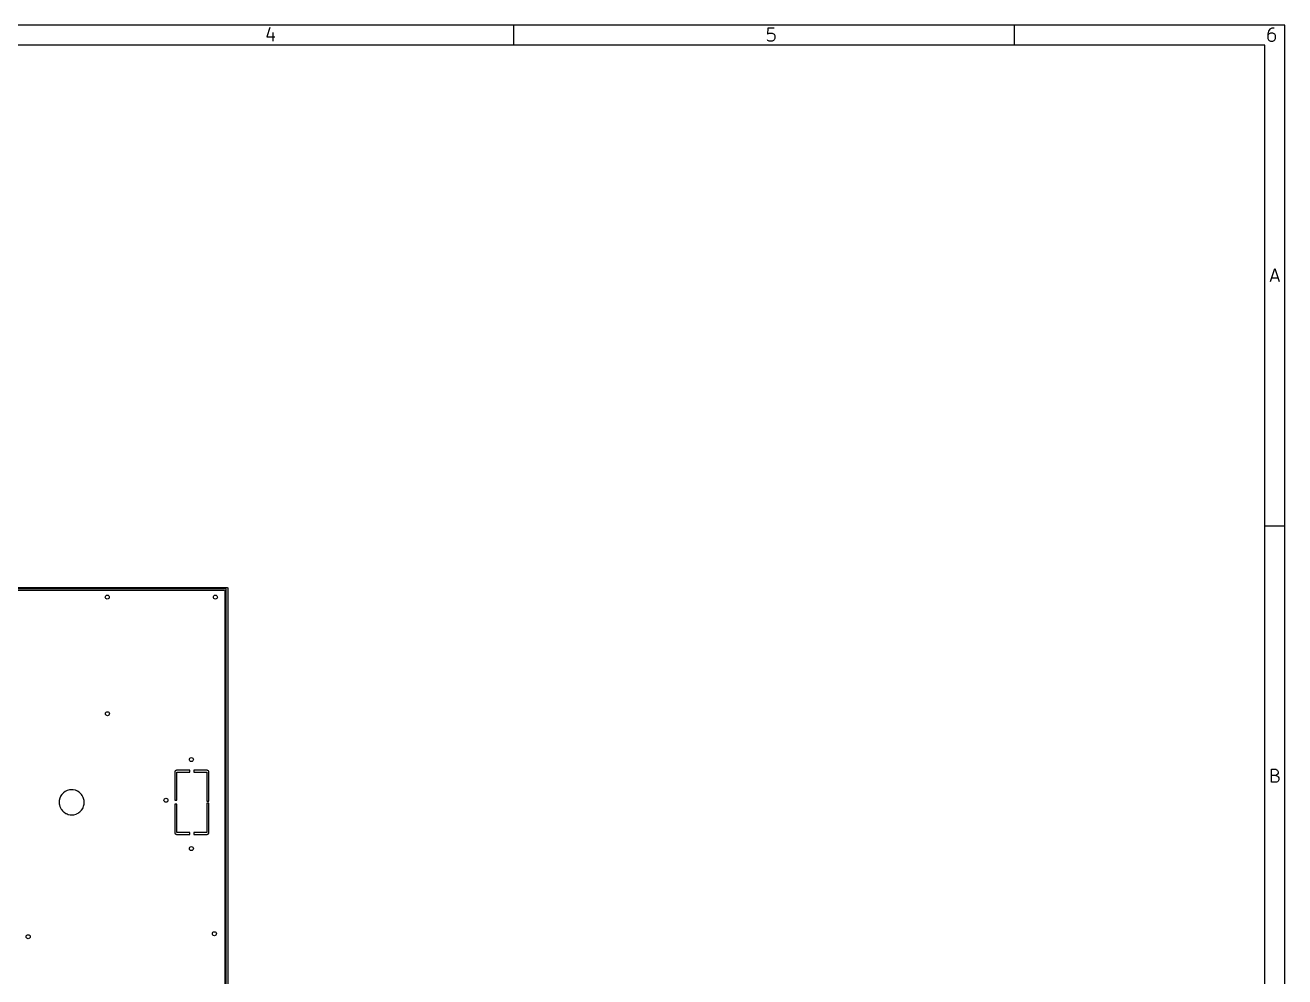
# Model space of a CAD drawing. Extents: x 0.4 to 11.3, y -7.9 to -0.4.
# Drawn here: x 6.347 to 11.299, y -4.134 to -0.394 of the extents above; entities that cross this region are included whole.
import ezdxf

# ---------------------------------------------------------------- set-up
doc = ezdxf.new("R2010")
doc.units = 0
doc.header["$MEASUREMENT"] = 0
doc.layers.add('BLACK', color=7, linetype='CONTINUOUS')

msp = doc.modelspace()

# ---------------------------------------------------------------- linework, layer by layer
at = {"layer": 'BLACK', "linetype": 'CONTINUOUS'}
for p, q in [((11.2993, -0.3937), (0.3937, -0.3937)), ((8.26772, -0.47244), (8.26772, -0.3937)), ((10.2362, -0.47244), (10.2362, -0.3937)), ((11.2993, -7.8743), (11.2993, -0.3937)), ((7.30835, -0.40261), (7.29617, -0.43916)), ((7.29617, -0.43916), (7.32785, -0.43916)), ((7.32054, -0.4221), (7.32054, -0.45622)), ((9.26711, -0.40504), (9.26467, -0.42941)), ((9.26467, -0.42941), (9.26711, -0.42698)), ((9.29148, -0.40504), (9.26711, -0.40504)), ((9.26711, -0.42698), (9.27198, -0.42454)), ((9.27198, -0.42454), (9.28417, -0.42454)), ((9.28417, -0.42454), (9.28904, -0.42698)), ((9.28904, -0.42698), (9.29148, -0.42941)), ((9.29148, -0.42941), (9.29392, -0.43429)), ((9.29392, -0.43429), (9.29392, -0.44648)), ((11.2356, -0.41723), (11.2332, -0.42698)), ((11.2332, -0.42698), (11.2332, -0.44648)), ((11.2356, -0.42941), (11.2332, -0.43429)), ((11.2405, -0.40992), (11.2356, -0.41723)), ((11.238, -0.42698), (11.2356, -0.42941)), ((11.2429, -0.42454), (11.238, -0.42698)), ((11.2429, -0.40748), (11.2405, -0.40992)), ((11.2478, -0.40504), (11.2429, -0.40748)), ((11.2527, -0.42454), (11.2429, -0.42454)), ((11.2575, -0.40504), (11.2478, -0.40504)), ((11.2575, -0.42698), (11.2527, -0.42454)), ((11.26, -0.42941), (11.2575, -0.42698)), ((11.2624, -0.43429), (11.26, -0.42941)), ((11.2624, -0.44648), (11.2624, -0.43429)), ((11.2206, -0.47244), (0.47244, -0.47244)), ((9.26711, -0.45379), (9.26467, -0.45135)), ((9.27198, -0.45622), (9.26711, -0.45379)), ((9.28417, -0.45622), (9.27198, -0.45622)), ((9.28904, -0.45379), (9.28417, -0.45622)), ((9.29148, -0.45135), (9.28904, -0.45379)), ((9.29392, -0.44648), (9.29148, -0.45135)), ((11.2206, -7.79556), (11.2206, -0.47244)), ((11.2332, -0.44648), (11.2356, -0.45135)), ((11.2356, -0.45135), (11.238, -0.45379)), ((11.238, -0.45379), (11.2429, -0.45622)), ((11.2429, -0.45622), (11.2527, -0.45622)), ((11.2527, -0.45622), (11.2575, -0.45379)), ((11.2575, -0.45379), (11.26, -0.45135)), ((11.26, -0.45135), (11.2624, -0.44648)), ((11.2429, -1.40111), (11.2599, -1.34993)), ((11.2477, -1.38648), (11.2721, -1.38648)), ((11.2599, -1.34993), (11.277, -1.40111)), ((11.2993, -2.3622), (11.2206, -2.3622)), ((3.61811, -2.60335), (7.14, -2.60335)), ((7.13705, -2.60925), (3.62107, -2.60925)), ((3.62992, -2.61419), (7.12821, -2.61419)), ((7.12821, -2.61419), (7.1305, -2.61494)), ((7.1305, -2.61494), (7.13192, -2.61689)), ((7.13192, -2.61689), (7.13211, -2.61809)), ((7.13211, -2.61809), (7.13211, -5.42821)), ((7.13705, -5.43705), (7.13705, -2.60925)), ((7.14, -2.60335), (7.14038, -2.60341)), ((7.14038, -2.60341), (7.14051, -2.60339)), ((7.14051, -2.60339), (7.14063, -2.60346)), ((7.14063, -2.60346), (7.14101, -2.60352)), ((7.14101, -2.60352), (7.1416, -2.60402)), ((7.1416, -2.60402), (7.14226, -2.6044)), ((7.14226, -2.6044), (7.14235, -2.60465)), ((7.14235, -2.60465), (7.14256, -2.60482)), ((7.14256, -2.60482), (7.14269, -2.60558)), ((7.14269, -2.60558), (7.14295, -2.6063)), ((7.14295, -2.6063), (7.14295, -5.44)), ((6.93484, -3.32912), (6.9348, -3.32949)), ((6.9348, -3.32949), (6.9348, -3.44031)), ((6.93519, -3.32738), (6.93484, -3.32912)), ((6.93547, -3.32669), (6.93519, -3.32738)), ((6.93679, -3.32472), (6.93547, -3.32669)), ((6.93732, -3.32419), (6.93679, -3.32472)), ((6.93929, -3.32287), (6.93732, -3.32419)), ((6.93998, -3.32259), (6.93929, -3.32287)), ((6.94171, -3.32224), (6.93998, -3.32259)), ((6.94209, -3.3222), (6.94171, -3.32224)), ((6.99386, -3.3222), (6.94209, -3.3222)), ((6.94268, -3.44031), (6.94268, -3.33008)), ((6.94268, -3.33008), (6.99386, -3.33008)), ((6.99386, -3.33008), (6.99386, -3.3222)), ((7.00961, -3.3222), (7.00961, -3.33008)), ((7.06137, -3.3222), (7.00961, -3.3222)), ((7.00961, -3.33008), (7.06079, -3.33008)), ((7.06079, -3.33008), (7.06079, -3.44425)), ((7.06175, -3.32224), (7.06137, -3.3222)), ((7.06348, -3.32259), (7.06175, -3.32224)), ((7.06418, -3.32287), (7.06348, -3.32259)), ((7.06614, -3.32419), (7.06418, -3.32287)), ((7.06668, -3.32472), (7.06614, -3.32419)), ((7.06799, -3.32669), (7.06668, -3.32472)), ((7.06828, -3.32738), (7.06799, -3.32669)), ((7.06862, -3.32912), (7.06828, -3.32738)), ((7.06866, -3.32949), (7.06862, -3.32912)), ((7.06866, -3.44393), (7.06866, -3.32949)), ((11.2465, -3.36961), (11.2465, -3.31843)), ((11.2465, -3.31843), (11.2636, -3.31843)), ((11.2636, -3.3428), (11.2465, -3.3428)), ((11.2636, -3.31843), (11.2685, -3.32087)), ((11.2685, -3.34036), (11.2636, -3.3428)), ((11.2636, -3.3428), (11.2709, -3.34524)), ((11.2709, -3.36717), (11.266, -3.36961)), ((11.2685, -3.32087), (11.2709, -3.3233)), ((11.2709, -3.33793), (11.2685, -3.34036)), ((11.2709, -3.3233), (11.2733, -3.32818)), ((11.2733, -3.33305), (11.2709, -3.33793)), ((11.2709, -3.34524), (11.2733, -3.34768)), ((11.2733, -3.36474), (11.2709, -3.36717)), ((11.2733, -3.32818), (11.2733, -3.33305)), ((11.2733, -3.34768), (11.2758, -3.35255)), ((11.2758, -3.35986), (11.2733, -3.36474)), ((11.2758, -3.35255), (11.2758, -3.35986)), ((6.49088, -3.41708), (6.48597, -3.42438)), ((6.49138, -3.41656), (6.49088, -3.41708)), ((6.49687, -3.41089), (6.49138, -3.41656)), ((6.49699, -3.41077), (6.49687, -3.41089)), ((6.49687, -3.41089), (6.49687, -3.41089)), ((6.50413, -3.40564), (6.49699, -3.41077)), ((6.50429, -3.40557), (6.50413, -3.40564)), ((6.5119, -3.40193), (6.50429, -3.40557)), ((6.50429, -3.40557), (6.50429, -3.40557)), ((6.51206, -3.40186), (6.5119, -3.40193)), ((6.5119, -3.40193), (6.5119, -3.40193)), ((6.51223, -3.40181), (6.51206, -3.40186)), ((6.52037, -3.39958), (6.51223, -3.40181)), ((6.52054, -3.39954), (6.52037, -3.39958)), ((6.52037, -3.39958), (6.52037, -3.39958)), ((6.52071, -3.39952), (6.52054, -3.39954)), ((6.52698, -3.39896), (6.52071, -3.39952)), ((6.52071, -3.39952), (6.52071, -3.39952)), ((6.52706, -3.39896), (6.52698, -3.39896)), ((6.52698, -3.39896), (6.52698, -3.39896)), ((6.53274, -3.39896), (6.52706, -3.39896)), ((6.53497, -3.39909), (6.53274, -3.39896)), ((6.54358, -3.40087), (6.53497, -3.39909)), ((6.54389, -3.40099), (6.54358, -3.40087)), ((6.55157, -3.40408), (6.54389, -3.40099)), ((6.55173, -3.40415), (6.55157, -3.40408)), ((6.55157, -3.40408), (6.55157, -3.40408)), ((6.55918, -3.40882), (6.55173, -3.40415)), ((6.56001, -3.40957), (6.55918, -3.40882)), ((6.56555, -3.41461), (6.56001, -3.40957)), ((6.56568, -3.41473), (6.56555, -3.41461)), ((6.56555, -3.41461), (6.56555, -3.41461)), ((6.56748, -3.41708), (6.56568, -3.41473)), ((6.57086, -3.42148), (6.56748, -3.41708)), ((11.266, -3.36961), (11.2465, -3.36961)), ((6.48019, -3.44437), (6.47988, -3.44974)), ((6.47988, -3.44974), (6.47991, -3.44991)), ((6.47991, -3.44991), (6.47991, -3.44991)), ((6.47991, -3.44991), (6.48044, -3.45433)), ((6.48038, -3.44114), (6.48019, -3.44437)), ((6.48039, -3.44097), (6.48038, -3.44114)), ((6.48038, -3.44114), (6.48038, -3.44114)), ((6.48244, -3.43242), (6.48039, -3.44097)), ((6.48044, -3.45433), (6.48094, -3.45847)), ((6.48094, -3.45847), (6.48099, -3.45863)), ((6.48099, -3.45863), (6.48099, -3.45863)), ((6.48099, -3.45863), (6.48264, -3.464)), ((6.48566, -3.42509), (6.48244, -3.43242)), ((6.48264, -3.464), (6.48352, -3.46687)), ((6.48352, -3.46687), (6.4836, -3.46702)), ((6.4859, -3.42453), (6.48566, -3.42509)), ((6.48597, -3.42438), (6.4859, -3.42453)), ((6.4859, -3.42453), (6.4859, -3.42453)), ((6.57103, -3.4217), (6.57086, -3.42148)), ((6.57216, -3.4239), (6.57103, -3.4217)), ((6.57477, -3.42895), (6.57216, -3.4239)), ((6.57396, -3.46892), (6.57614, -3.46396)), ((6.57506, -3.42951), (6.57477, -3.42895)), ((6.57511, -3.42968), (6.57506, -3.42951)), ((6.57757, -3.43769), (6.57511, -3.42968)), ((6.57511, -3.42968), (6.57511, -3.42968)), ((6.57614, -3.46396), (6.57819, -3.45541)), ((6.57764, -3.43791), (6.57757, -3.43769)), ((6.57784, -3.43959), (6.57764, -3.43791)), ((6.57833, -3.44363), (6.57784, -3.43959)), ((6.57819, -3.45541), (6.5782, -3.45523)), ((6.5782, -3.45523), (6.57861, -3.44825)), ((6.57867, -3.44642), (6.57833, -3.44363)), ((6.57861, -3.44825), (6.5787, -3.44664)), ((6.5787, -3.44664), (6.57867, -3.44642)), ((6.9348, -3.44031), (6.94268, -3.44031)), ((6.94268, -3.45606), (6.9348, -3.45606)), ((6.9348, -3.45606), (6.9348, -3.56688)), ((6.94268, -3.5663), (6.94268, -3.45606)), ((7.06079, -3.44425), (7.06804, -3.44425)), ((7.06079, -3.45213), (7.06079, -3.5663)), ((7.06834, -3.45213), (7.06079, -3.45213)), ((7.06804, -3.44425), (7.06854, -3.44409)), ((7.0685, -3.45224), (7.06834, -3.45213)), ((7.06866, -3.45274), (7.0685, -3.45224)), ((7.06854, -3.44409), (7.06866, -3.44393)), ((7.06866, -3.56688), (7.06866, -3.45274)), ((6.4836, -3.46702), (6.4836, -3.46702)), ((6.4836, -3.46702), (6.48404, -3.46787)), ((6.48404, -3.46787), (6.48756, -3.47468)), ((6.48756, -3.47468), (6.48766, -3.47481)), ((6.48766, -3.47481), (6.48766, -3.47481)), ((6.48766, -3.47481), (6.48937, -3.47704)), ((6.48937, -3.47704), (6.49291, -3.48165)), ((6.49291, -3.48165), (6.49303, -3.48176)), ((6.49303, -3.48176), (6.49303, -3.48176)), ((6.49303, -3.48176), (6.49715, -3.48551)), ((6.49715, -3.48551), (6.49941, -3.48756)), ((6.49941, -3.48756), (6.50685, -3.49223)), ((6.50685, -3.49223), (6.50701, -3.4923)), ((6.50701, -3.4923), (6.50701, -3.4923)), ((6.50701, -3.4923), (6.51145, -3.49408)), ((6.51145, -3.49408), (6.515, -3.49551)), ((6.515, -3.49551), (6.52361, -3.49729)), ((6.52361, -3.49729), (6.52584, -3.49742)), ((6.52584, -3.49742), (6.53152, -3.49742)), ((6.53152, -3.49742), (6.53161, -3.49741)), ((6.53161, -3.49741), (6.53787, -3.49685)), ((6.53161, -3.49741), (6.53161, -3.49741)), ((6.53787, -3.49685), (6.53804, -3.49684)), ((6.53787, -3.49685), (6.53787, -3.49685)), ((6.53804, -3.49684), (6.53821, -3.49679)), ((6.53821, -3.49679), (6.54635, -3.49457)), ((6.53821, -3.49679), (6.53821, -3.49679)), ((6.54635, -3.49457), (6.54652, -3.49452)), ((6.54635, -3.49457), (6.54635, -3.49457)), ((6.54652, -3.49452), (6.54785, -3.49389)), ((6.54785, -3.49389), (6.5543, -3.49081)), ((6.5543, -3.49081), (6.55445, -3.49074)), ((6.5543, -3.49081), (6.5543, -3.49081)), ((6.55445, -3.49074), (6.55463, -3.49061)), ((6.55463, -3.49061), (6.55714, -3.4888)), ((6.55714, -3.4888), (6.56159, -3.48561)), ((6.56159, -3.48561), (6.563, -3.48415)), ((6.563, -3.48415), (6.56759, -3.47942)), ((6.56759, -3.47942), (6.56771, -3.4793)), ((6.56771, -3.4793), (6.57261, -3.472)), ((6.57261, -3.472), (6.57268, -3.47184)), ((6.57268, -3.47184), (6.57396, -3.46892)), ((6.9348, -3.56688), (6.93484, -3.56726)), ((6.93484, -3.56726), (6.93519, -3.569)), ((6.93519, -3.569), (6.93547, -3.56969)), ((6.93547, -3.56969), (6.93679, -3.57166)), ((6.93679, -3.57166), (6.93732, -3.57219)), ((6.93732, -3.57219), (6.93929, -3.5735)), ((6.93929, -3.5735), (6.93998, -3.57379)), ((6.93998, -3.57379), (6.94171, -3.57414)), ((6.94171, -3.57414), (6.94209, -3.57417)), ((6.94209, -3.57417), (6.99386, -3.57417)), ((6.99386, -3.5663), (6.94268, -3.5663)), ((6.99386, -3.57417), (6.99386, -3.5663)), ((7.06079, -3.5663), (7.00961, -3.5663)), ((7.00961, -3.5663), (7.00961, -3.57417)), ((7.00961, -3.57417), (7.06137, -3.57417)), ((7.06137, -3.57417), (7.06175, -3.57414)), ((7.06175, -3.57414), (7.06348, -3.57379)), ((7.06348, -3.57379), (7.06418, -3.5735)), ((7.06418, -3.5735), (7.06614, -3.57219)), ((7.06614, -3.57219), (7.06668, -3.57166)), ((7.06668, -3.57166), (7.06799, -3.56969)), ((7.06799, -3.56969), (7.06828, -3.569)), ((7.06828, -3.569), (7.06862, -3.56726)), ((7.06862, -3.56726), (7.06866, -3.56688))]:
    msp.add_line(p, q, dxfattribs=at)
at = {"layer": 'BLACK'}
for centre in [(6.66929, -2.64173), (7.09449, -2.64173), (6.67, -3.1), (7, -3.28), (6.9, -3.44), (7, -3.63), (7.09055, -3.96457), (6.35827, -3.97638)]:
    msp.add_circle(centre, 0.00787, dxfattribs=at)

doc.saveas('drawing.dxf')
